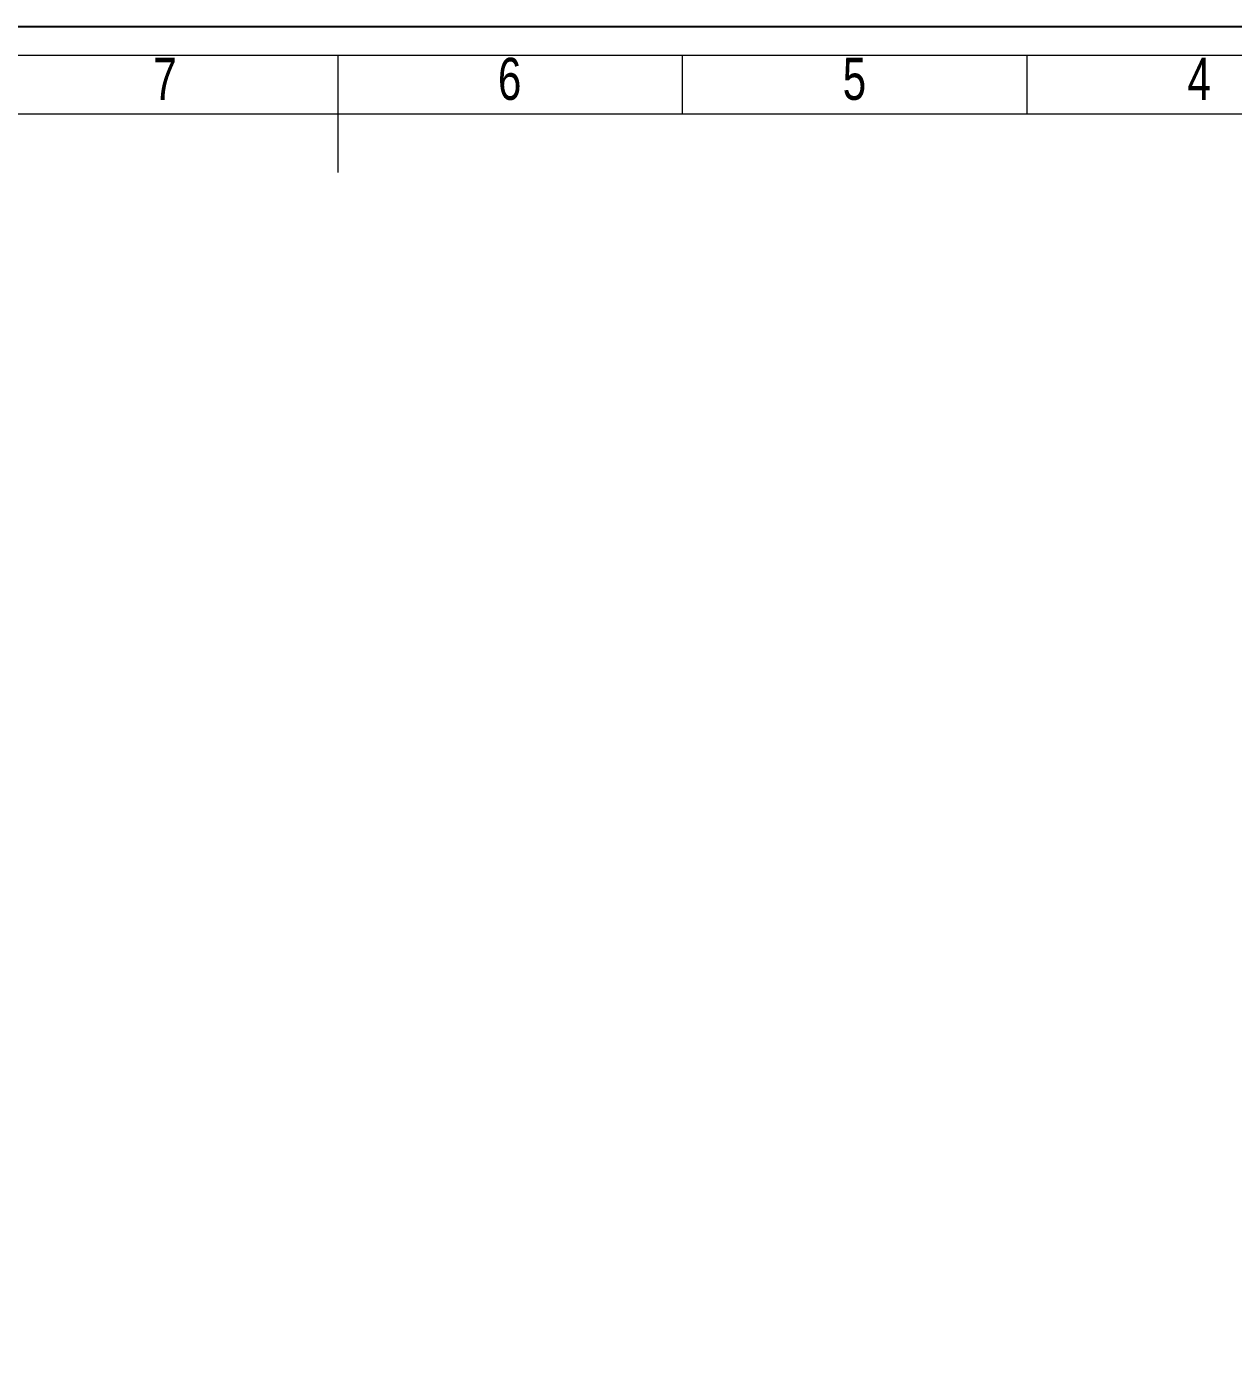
# Model space of a CAD drawing. Header units: millimetres. Extents: x -4200 to 3581, y -7493 to -4075.
# Drawn here: x 221.9 to 612.6, y -4504.9 to -4075.1 of the extents above; entities that cross this region are included whole.
import ezdxf

# ---------------------------------------------------------------- set-up
doc = ezdxf.new("R2010")
doc.units = ezdxf.units.MM
doc.header["$LTSCALE"] = 0.7
doc.linetypes.add('SLD-SOLID', pattern=[0])
doc.layers.add('out txt', color=202, linetype='Continuous', lineweight=13)
doc.styles.add('SLDTEXTSTYLE0', font='TXT', dxfattribs={"width": 0.75})

msp = doc.modelspace()

# ---------------------------------------------------------------- linework, layer by layer
at = {"layer": 'Defpoints', "linetype": 'SLD-SOLID'}
msp.add_lwpolyline([(-346.1, -4075.06), (991.41, -4075.06), (991.41, -5024.24), (-346.1, -5024.24)], close=True, dxfattribs=at)
at = {"layer": 'out txt', "linetype": 'SLD-SOLID'}
for p, q in [((322.66, -4084.32), (322.66, -4122.26)), ((434.25, -4103.29), (434.25, -4084.32)), ((545.84, -4103.29), (545.84, -4084.32)), ((-317.87, -4103.29), (963.19, -4103.29))]:
    msp.add_line(p, q, dxfattribs=at)
msp.add_lwpolyline([(-336.84, -4084.32), (982.16, -4084.32), (982.16, -5014.98), (-336.84, -5014.98)], close=True, dxfattribs=at)

# ---------------------------------------------------------------- texts
at = {"layer": 'out txt', "linetype": 'Continuous', "char_height": 13.61, "attachment_point": 2, "style": 'SLDTEXTSTYLE0'}
for s, insert in [('7', (266.73, -4085.18)), ('6', (378.32, -4085.18)), ('5', (489.91, -4085.18)), ('4', (601.5, -4085.18))]:
    msp.add_mtext(s, dxfattribs=dict(at, insert=insert))

doc.saveas('drawing.dxf')
